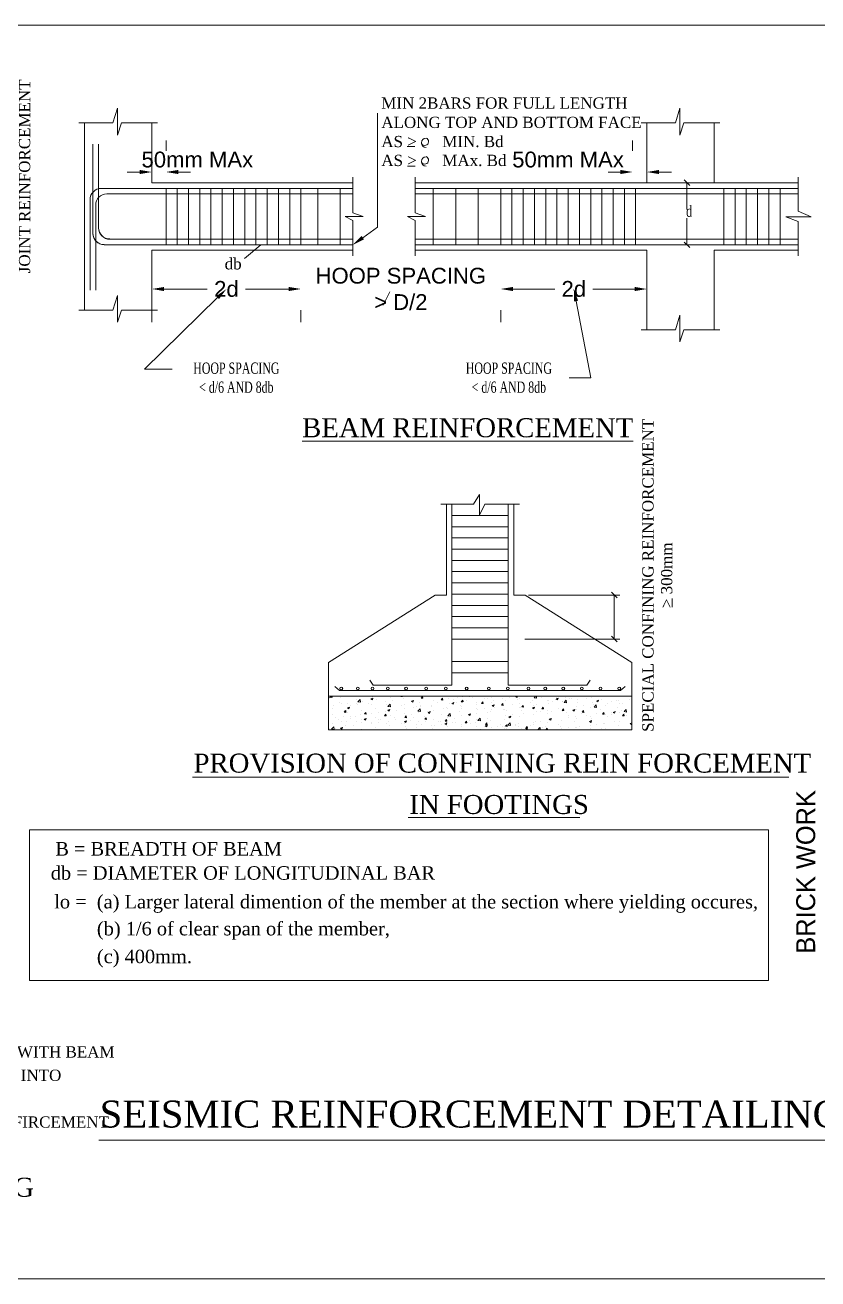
# Model space of a CAD drawing. Header units: metres. Extents: x -1560643 to -1560434, y 43491 to 43663.
# Drawn here: x -1560598.19 to -1560588.79, y 43501.09 to 43515.96 of the extents above; entities that cross this region are included whole.
import ezdxf

# ---------------------------------------------------------------- set-up
doc = ezdxf.new("R2010")
doc.units = ezdxf.units.M
doc.header["$LTSCALE"] = 750
doc.header["$MEASUREMENT"] = 0
doc.layers.get('0').update_dxf_attribs({"lineweight": 5})
doc.layers.add('BLK_1_FLR_0_DRINKING_WATER', color=7, linetype='Continuous', lineweight=5)
doc.styles.add('Romantic', font='GOTHIC.TTF')
doc.styles.get("Standard").update_dxf_attribs({"font": 'arial.ttf'})
doc.styles.add('TIMES', font='times.ttf')

# ---------------------------------------------------------------- blocks, each defined once
blk = doc.blocks.new('_Oblique')
at = {"color": 0, "linetype": 'ByBlock', "lineweight": -2}
blk.add_line((-0.5, -0.5), (0.5, 0.5), dxfattribs=at)
blk = doc.blocks.new('A$C52BB42CC')
for p, q in [((1813.79, 961.93), (1815.84, 968.71)), ((1815.84, 968.71), (1815.84, 956.24)), ((2076.28, 961.93), (2078.32, 968.71)), ((2078.32, 968.71), (2078.32, 956.24)), ((1813.79, 961.93), (1797.86, 961.93)), ((1800.48, 961.93), (1800.48, 874.5)), ((1815.84, 956.24), (1817.81, 961.93)), ((1834.58, 961.93), (1817.81, 961.93)), ((1831.95, 933.95), (1831.95, 961.93)), ((2076.28, 961.93), (2060.34, 961.93)), ((2062.97, 933.95), (2062.97, 961.93)), ((2078.32, 956.24), (2080.3, 961.93)), ((2097.06, 961.93), (2080.3, 961.93)), ((2094.44, 933.95), (2094.44, 961.93)), ((1804.41, 910.22), (1804.41, 952)), ((1804.41, 910.35), (1804.41, 952)), ((1807.04, 912.84), (1807.04, 952)), ((1807.04, 912.97), (1807.04, 952)), ((1831.95, 953.62), (1831.95, 948.81)), ((1838.57, 953.62), (1838.57, 948.81)), ((1951.09, 950.8), (1954.71, 950.8)), ((2056.35, 953.62), (2056.35, 948.81)), ((2062.97, 953.62), (2062.97, 948.81)), ((1826.22, 938.97), (1820.48, 938.97)), ((1844.31, 938.97), (1850.05, 938.97)), ((1925.73, 936.58), (1925.73, 919.92)), ((1951.22, 941.65), (1954.83, 941.65)), ((1954.84, 936.58), (1954.84, 919.92)), ((2050.61, 938.97), (2044.87, 938.97)), ((2068.7, 938.97), (2074.44, 938.97)), ((2133.55, 936.58), (2133.55, 920.65)), ((1925.73, 931.33), (1808.35, 931.33)), ((1831.95, 933.95), (1925.73, 933.95)), ((1838.57, 931.33), (1838.57, 905.1)), ((1843.82, 931.33), (1843.82, 905.1)), ((1849.06, 931.33), (1849.06, 905.1)), ((1854.31, 931.33), (1854.31, 905.1)), ((1859.55, 931.33), (1859.55, 905.1)), ((1864.8, 931.33), (1864.8, 905.1)), ((1870.04, 931.33), (1870.04, 905.1)), ((1875.29, 931.33), (1875.29, 905.1)), ((1880.54, 931.33), (1880.54, 905.1)), ((1885.78, 931.33), (1885.78, 905.1)), ((1891.03, 931.33), (1891.03, 905.1)), ((1896.27, 931.33), (1896.27, 905.1)), ((1901.52, 931.33), (1901.52, 905.1)), ((1909.39, 931.33), (1909.39, 905.1)), ((1919.88, 931.33), (1919.88, 905.1)), ((2062.97, 933.95), (1954.84, 933.95)), ((1954.84, 931.33), (2133.55, 931.33)), ((1954.84, 931.33), (2087.96, 931.33)), ((1963.32, 931.33), (1963.32, 905.1)), ((1973.81, 931.33), (1973.81, 905.1)), ((1984.3, 931.33), (1984.3, 905.1)), ((1994.79, 931.33), (1994.79, 905.1)), ((2000.04, 931.33), (2000.04, 905.1)), ((2005.28, 931.33), (2005.28, 905.1)), ((2010.53, 931.33), (2010.53, 905.1)), ((2015.77, 931.33), (2015.77, 905.1)), ((2021.02, 931.33), (2021.02, 905.1)), ((2026.26, 931.33), (2026.26, 905.1)), ((2031.51, 931.33), (2031.51, 905.1)), ((2036.76, 931.33), (2036.76, 905.1)), ((2042, 931.33), (2042, 905.1)), ((2047.25, 931.33), (2047.25, 905.1)), ((2052.49, 931.33), (2052.49, 905.1)), ((2057.74, 931.33), (2057.74, 905.1)), ((2094.44, 933.95), (2062.97, 933.95)), ((2076.84, 933.95), (2084.28, 933.95)), ((2081.65, 933.95), (2081.65, 921.52)), ((2094.44, 933.95), (2133.55, 933.95)), ((2098.91, 931.33), (2098.91, 905.1)), ((2104.15, 931.33), (2104.15, 905.1)), ((2109.4, 931.33), (2109.4, 905.1)), ((2114.64, 931.33), (2114.64, 905.1)), ((2119.89, 931.33), (2119.89, 905.1)), ((2125.14, 931.33), (2125.14, 905.1)), ((1803.1, 926.08), (1803.1, 883.88)), ((1803.1, 926.08), (1803.1, 883.88)), ((1925.73, 928.71), (1810.97, 928.71)), ((1954.84, 928.71), (2133.55, 928.71)), ((1954.84, 928.71), (2085.34, 928.71)), ((1805.72, 923.46), (1805.72, 883.88)), ((1805.72, 923.46), (1805.72, 883.88)), ((1925.73, 919.92), (1930.59, 918.28)), ((1954.84, 919.92), (1959.69, 918.28)), ((2133.55, 920.65), (2139.66, 918.1)), ((1922.15, 918.28), (1925.73, 916.29)), ((1930.59, 918.28), (1922.15, 918.28)), ((1925.73, 916.29), (1925.73, 899.86)), ((1951.26, 918.28), (1954.84, 916.29)), ((1959.69, 918.28), (1951.26, 918.28)), ((1954.84, 916.29), (1954.84, 899.86)), ((2081.65, 904.97), (2081.65, 917.41)), ((2127.92, 918.1), (2133.55, 915.84)), ((2139.66, 918.1), (2127.92, 918.1)), ((2133.55, 915.84), (2133.55, 899.86)), ((1925.73, 907.6), (1812.28, 907.6)), ((1954.84, 907.6), (2133.55, 907.6)), ((1954.84, 907.6), (2084.03, 907.6)), ((1925.73, 904.97), (1809.66, 904.97)), ((1831.95, 902.48), (1831.95, 874.5)), ((1831.95, 902.48), (1925.73, 902.48)), ((1875.14, 898.67), (1882.78, 904.97)), ((1954.84, 904.97), (2133.55, 904.97)), ((1954.84, 904.97), (2086.65, 904.97)), ((2062.97, 902.48), (1954.84, 902.48)), ((2062.97, 902.48), (2062.97, 865.36)), ((2076.84, 904.97), (2084.28, 904.97)), ((2094.44, 902.48), (2133.55, 902.48)), ((2094.44, 865.36), (2094.44, 902.48)), ((1837.69, 884.36), (1857.83, 884.36)), ((1895.78, 884.36), (1875.64, 884.36)), ((1895.78, 884.36), (1890.04, 884.36)), ((2000.53, 884.36), (2006.27, 884.36)), ((2000.53, 884.36), (2019.97, 884.36)), ((2057.23, 884.36), (2037.79, 884.36)), ((1813.79, 874.5), (1815.84, 881.28)), ((1815.84, 881.28), (1815.84, 868.82)), ((1942.97, 883.09), (1939.92, 876.77)), ((1813.79, 874.5), (1797.86, 874.5)), ((1815.84, 868.82), (1817.81, 874.5)), ((1834.58, 874.5), (1817.81, 874.5)), ((1831.95, 868.85), (1831.95, 874.52)), ((1901.52, 868.85), (1901.52, 874.52)), ((1901.52, 868.85), (1901.52, 874.52)), ((1994.79, 868.85), (1994.79, 874.52)), ((1994.79, 868.85), (1994.79, 874.52)), ((2062.97, 868.85), (2062.97, 874.52)), ((2076.28, 865.36), (2078.32, 872.14)), ((2078.32, 872.14), (2078.32, 859.67)), ((2076.28, 865.36), (2060.34, 865.36)), ((2078.32, 859.67), (2080.3, 865.36)), ((2097.06, 865.36), (2080.3, 865.36)), ((1982.06, 783.97), (1984.83, 788.48)), ((1984.83, 788.48), (1984.83, 778.74)), ((1966.78, 783.97), (1982.06, 783.97)), ((1969.4, 783.97), (1969.4, 741.47)), ((1972.02, 783.97), (1972.02, 699.5)), ((1998.25, 778.65), (1972.02, 778.65)), ((1984.83, 778.74), (1987.34, 783.97)), ((1987.34, 783.97), (2003.5, 783.97)), ((1998.25, 783.97), (1998.25, 699.5)), ((2000.87, 783.97), (2000.87, 741.47)), ((1998.25, 773.4), (1972.02, 773.4)), ((1998.25, 768.16), (1972.02, 768.16)), ((1998.25, 762.91), (1972.02, 762.91)), ((1998.25, 757.66), (1972.02, 757.66)), ((1998.25, 752.42), (1972.02, 752.42)), ((1998.25, 747.17), (1972.02, 747.17)), ((1964.15, 741.47), (1914.32, 710)), ((1969.4, 741.47), (1964.15, 741.47)), ((1998.25, 741.93), (1972.02, 741.93)), ((2000.87, 741.47), (2006.12, 741.47)), ((2006.12, 741.47), (2055.95, 710)), ((2043.89, 741.47), (2007.8, 741.47)), ((2043.89, 741.47), (2050.39, 741.47)), ((2047.77, 741.47), (2047.77, 739.25)), ((2047.77, 720.94), (2047.77, 739.25)), ((2074.78, 735.77), (2074.78, 739.92)), ((1998.25, 736.68), (1972.02, 736.68)), ((1998.25, 731.44), (1972.02, 731.44)), ((1998.25, 726.19), (1972.02, 726.19)), ((1998.25, 720.94), (1972.02, 720.94)), ((2043.89, 720.94), (2005.97, 720.94)), ((2043.89, 720.94), (2050.39, 720.94)), ((1914.32, 710), (1914.32, 678.52)), ((1998.25, 710.45), (1972.02, 710.45)), ((2055.95, 710), (2055.95, 678.52)), ((1998.25, 705.21), (1972.02, 705.21)), ((1919.56, 696.88), (1917.35, 698.86)), ((1985.14, 696.88), (1919.56, 696.88)), ((1935.3, 699.5), (1933.75, 701.74)), ((1972.02, 699.5), (1935.3, 699.5)), ((1985.14, 696.88), (2050.71, 696.88)), ((1998.25, 699.5), (2034.97, 699.5)), ((2034.97, 699.5), (2036.53, 701.74)), ((2050.71, 696.88), (2052.92, 698.86)), ((1914.32, 694.26), (2055.95, 694.26)), ((1914.32, 694.04), (1914.53, 694.26)), ((1914.32, 693.8), (1915.28, 693.65)), ((1914.82, 693.18), (1914.82, 693.18)), ((1915.29, 693.64), (1915.22, 694.26)), ((1915.37, 694.1), (1915.78, 694.26)), ((1915.37, 694.1), (1916.02, 693.66)), ((1916.03, 693.66), (1916.23, 694.26)), ((1919.74, 691.34), (1919.74, 691.34)), ((1919.79, 693.83), (1919.79, 693.83)), ((1920.27, 691.08), (1920.27, 691.08)), ((1923.32, 691.08), (1923.32, 691.08)), ((1927.27, 690.78), (1927.27, 690.78)), ((1927.39, 692.65), (1927.39, 692.65)), ((1928.11, 691.66), (1929.13, 692.72)), ((1928.11, 691.66), (1929.28, 691.48)), ((1929.29, 691.47), (1929.14, 692.71)), ((1930.05, 692), (1930.05, 692)), ((1932.87, 690.84), (1932.87, 690.84)), ((1934.22, 693.05), (1935.13, 693.4)), ((1934.22, 693.05), (1934.87, 692.61)), ((1934.88, 692.61), (1935.14, 693.4)), ((1935.04, 693.96), (1935.04, 693.96)), ((1936.67, 692.84), (1936.67, 692.84)), ((1941.16, 691.93), (1941.16, 691.93)), ((1943.48, 693.82), (1943.48, 693.82)), ((1944.44, 692.36), (1944.44, 692.36)), ((1948.17, 694.2), (1948.22, 694.26)), ((1948.17, 694.2), (1948.95, 694.13)), ((1948.96, 694.12), (1948.94, 694.26)), ((1949.41, 693.01), (1949.41, 693.01)), ((1953.06, 692), (1953.98, 692.35)), ((1953.06, 692), (1953.72, 691.56)), ((1953.72, 691.55), (1953.99, 692.35)), ((1956.68, 691.22), (1956.68, 691.22)), ((1957.58, 693.38), (1958.21, 694.13)), ((1957.58, 693.38), (1958.36, 693.31)), ((1957.69, 694.1), (1957.69, 694.1)), ((1958.37, 693.3), (1958.21, 694.12)), ((1963.49, 692.2), (1963.49, 692.2)), ((1965.09, 691.39), (1965.09, 691.39)), ((1966.98, 692.55), (1967.61, 693.31)), ((1966.98, 692.55), (1967.77, 692.48)), ((1967.77, 692.48), (1967.62, 693.3)), ((1967.65, 694.21), (1967.65, 694.21)), ((1970.23, 693.13), (1970.23, 693.13)), ((1970.77, 691.11), (1970.77, 691.11)), ((1971.91, 690.95), (1972.83, 691.3)), ((1971.91, 690.95), (1972.56, 690.51)), ((1972.57, 690.5), (1972.84, 691.3)), ((1972.74, 692.7), (1972.74, 692.7)), ((1974.05, 691.54), (1974.05, 691.54)), ((1974.65, 693.91), (1974.65, 693.91)), ((1976.39, 691.73), (1977.02, 692.48)), ((1976.39, 691.73), (1977.17, 691.66)), ((1976.85, 693.97), (1976.85, 693.97)), ((1977.18, 691.66), (1977.03, 692.48)), ((1979.02, 692.19), (1979.02, 692.19)), ((1980.39, 694.02), (1980.39, 694.02)), ((1981.65, 693.61), (1981.65, 693.61)), ((1983.53, 691.14), (1983.53, 691.14)), ((1985.8, 690.91), (1986.43, 691.66)), ((1985.8, 690.91), (1986.58, 690.84)), ((1986.59, 690.83), (1986.43, 691.65)), ((1987.3, 693.28), (1987.3, 693.28)), ((1988.65, 693.32), (1988.65, 693.32)), ((1990.24, 691.51), (1990.24, 691.51)), ((1990.59, 693.72), (1990.59, 693.72)), ((1991.18, 692.45), (1991.18, 692.45)), ((1995.2, 690.08), (1995.83, 690.84)), ((1995.65, 693.02), (1995.65, 693.02)), ((1995.99, 690.01), (1995.84, 690.83)), ((1996.86, 692.35), (1996.86, 692.35)), ((1998.83, 693.76), (1998.83, 693.76)), ((2001.78, 694.13), (2002.11, 694.26)), ((2001.78, 694.13), (2002.43, 693.69)), ((2002.44, 693.68), (2002.63, 694.26)), ((2002.65, 692.73), (2002.65, 692.73)), ((2003.67, 693.33), (2003.67, 693.33)), ((2003.67, 690.72), (2003.67, 690.72)), ((2006.89, 694.19), (2006.89, 694.19)), ((2008.64, 691.37), (2008.64, 691.37)), ((2009.65, 692.43), (2009.65, 692.43)), ((2010.35, 693.58), (2011, 694.26)), ((2010.35, 693.58), (2011.52, 693.4)), ((2010.41, 694.25), (2010.41, 694.25)), ((2011.52, 693.39), (2011.42, 694.26)), ((2013.89, 693.9), (2013.89, 693.9)), ((2016.65, 692.14), (2016.65, 692.14)), ((2016.87, 690.73), (2016.87, 690.73)), ((2016.92, 692.46), (2016.92, 692.46)), ((2019.13, 691.8), (2019.13, 691.8)), ((2020.2, 692.9), (2020.2, 692.9)), ((2020.62, 693.08), (2021.54, 693.43)), ((2020.62, 693.08), (2021.28, 692.64)), ((2020.89, 693.6), (2020.89, 693.6)), ((2021.28, 692.63), (2021.55, 693.43)), ((2023.65, 691.84), (2023.65, 691.84)), ((2023.68, 691.71), (2023.68, 691.71)), ((2024.35, 691.41), (2025.37, 692.47)), ((2024.35, 691.41), (2025.51, 691.23)), ((2025.17, 693.55), (2025.17, 693.55)), ((2025.52, 691.22), (2025.38, 692.47)), ((2026.78, 693.11), (2026.78, 693.11)), ((2027.89, 693.31), (2027.89, 693.31)), ((2030.42, 692.63), (2030.42, 692.63)), ((2030.65, 691.54), (2030.65, 691.54)), ((2034.89, 693.01), (2034.89, 693.01)), ((2037.04, 693.47), (2037.04, 693.47)), ((2037.65, 691.25), (2037.65, 691.25)), ((2039.47, 692.03), (2040.39, 692.38)), ((2039.47, 692.03), (2040.12, 691.59)), ((2040.13, 691.58), (2040.4, 692.38)), ((2041.89, 692.71), (2041.89, 692.71)), ((2044.65, 690.95), (2044.65, 690.95)), ((2046.53, 691.64), (2046.53, 691.64)), ((2048.89, 692.42), (2048.89, 692.42)), ((2049.82, 692.08), (2049.82, 692.08)), ((2050.43, 691.01), (2050.43, 691.01)), ((2051.66, 690.66), (2051.66, 690.66)), ((2054.78, 692.73), (2054.78, 692.73)), ((2055.89, 692.12), (2055.89, 692.12)), ((1916.34, 688.66), (1916.34, 688.66)), ((1916.34, 685.73), (1916.34, 685.73)), ((1916.5, 690.09), (1916.5, 690.09)), ((1921.77, 686.8), (1922.4, 687.56)), ((1921.77, 686.8), (1922.55, 686.73)), ((1922.56, 686.73), (1922.41, 687.55)), ((1923.16, 686.71), (1923.16, 686.71)), ((1923.2, 688.82), (1924.12, 689.17)), ((1923.2, 688.82), (1923.85, 688.38)), ((1923.86, 688.38), (1924.12, 689.17)), ((1924.46, 685.01), (1924.46, 685.01)), ((1924.62, 689.75), (1924.62, 689.75)), ((1926.85, 684.83), (1926.85, 684.83)), ((1927.91, 690.18), (1927.91, 690.18)), ((1929.42, 685.66), (1929.42, 685.66)), ((1929.89, 687.63), (1929.89, 687.63)), ((1931.18, 685.98), (1931.81, 686.73)), ((1931.18, 685.98), (1931.96, 685.91)), ((1931.97, 685.91), (1931.82, 686.73)), ((1934.27, 690.48), (1934.27, 690.48)), ((1934.5, 686.14), (1934.5, 686.14)), ((1936.51, 688.47), (1936.51, 688.47)), ((1937.71, 686.75), (1937.71, 686.75)), ((1940.58, 685.16), (1941.21, 685.91)), ((1940.58, 685.16), (1941.37, 685.09)), ((1940.99, 687.19), (1940.99, 687.19)), ((1941.37, 685.08), (1941.22, 685.9)), ((1941.27, 690.19), (1941.27, 690.19)), ((1942.04, 687.77), (1942.96, 688.12)), ((1942.04, 687.77), (1942.7, 687.33)), ((1942.11, 689.49), (1943.13, 690.55)), ((1942.11, 689.49), (1943.27, 689.3)), ((1942.15, 687.45), (1942.15, 687.45)), ((1942.7, 687.33), (1942.97, 688.12)), ((1943.28, 689.3), (1943.14, 690.54)), ((1943.17, 685.09), (1943.17, 685.09)), ((1943.33, 689.46), (1943.33, 689.46)), ((1945.96, 687.84), (1945.96, 687.84)), ((1948.27, 689.89), (1948.27, 689.89)), ((1949.8, 688.76), (1949.8, 688.76)), ((1949.9, 686.01), (1949.9, 686.01)), ((1949.99, 684.33), (1950.62, 685.09)), ((1950.06, 690.38), (1950.06, 690.38)), ((1950.78, 684.26), (1950.63, 685.08)), ((1952.94, 685.89), (1952.94, 685.89)), ((1954.24, 688.93), (1954.24, 688.93)), ((1955.27, 689.6), (1955.27, 689.6)), ((1956.1, 687.31), (1957.13, 688.38)), ((1956.1, 687.31), (1957.27, 687.13)), ((1956.52, 686.85), (1956.52, 686.85)), ((1957.28, 687.13), (1957.13, 688.37)), ((1957.44, 690.08), (1957.44, 690.08)), ((1957.52, 689.36), (1957.52, 689.36)), ((1959.04, 684.84), (1959.04, 684.84)), ((1960.59, 687.2), (1960.59, 687.2)), ((1960.89, 686.72), (1961.81, 687.07)), ((1960.89, 686.72), (1961.54, 686.28)), ((1961.55, 686.27), (1961.82, 687.07)), ((1962.27, 689.3), (1962.27, 689.3)), ((1962.49, 690.02), (1962.49, 690.02)), ((1963.33, 687.84), (1963.33, 687.84)), ((1967.32, 685.93), (1967.32, 685.93)), ((1968.23, 688.51), (1968.23, 688.51)), ((1969.27, 689.01), (1969.27, 689.01)), ((1970.07, 688.76), (1970.07, 688.76)), ((1970.1, 685.14), (1971.12, 686.21)), ((1970.1, 685.14), (1971.27, 684.96)), ((1970.6, 686.37), (1970.6, 686.37)), ((1971.27, 684.96), (1971.13, 686.2)), ((1975.57, 687.02), (1975.57, 687.02)), ((1975.88, 689.82), (1975.88, 689.82)), ((1976.27, 688.71), (1976.27, 688.71)), ((1976.53, 685.23), (1976.53, 685.23)), ((1976.69, 689.6), (1976.69, 689.6)), ((1979.74, 685.67), (1980.66, 686.02)), ((1979.74, 685.67), (1980.39, 685.23)), ((1980.4, 685.22), (1980.66, 686.02)), ((1980.89, 685.23), (1980.89, 685.23)), ((1983.27, 688.41), (1983.27, 688.41)), ((1983.34, 686.22), (1983.34, 686.22)), ((1983.5, 690.58), (1983.5, 690.58)), ((1983.85, 688.11), (1983.85, 688.11)), ((1987.14, 688.54), (1987.14, 688.54)), ((1988.54, 686.55), (1988.54, 686.55)), ((1990.08, 687.14), (1990.08, 687.14)), ((1990.27, 688.12), (1990.27, 688.12)), ((1990.76, 689.9), (1991.68, 690.25)), ((1990.76, 689.9), (1991.41, 689.46)), ((1991.42, 689.45), (1991.68, 690.25)), ((1992.1, 689.2), (1992.1, 689.2)), ((1995.2, 690.08), (1995.99, 690.02)), ((1996.19, 687.86), (1996.19, 687.86)), ((1996.7, 687.98), (1996.7, 687.98)), ((1996.94, 685.12), (1996.94, 685.12)), ((1997.28, 687.82), (1997.28, 687.82)), ((1998.59, 684.62), (1999.5, 684.97)), ((1999.25, 684.17), (1999.51, 684.97)), ((2000.22, 685.55), (2000.22, 685.55)), ((2000.39, 690.29), (2000.39, 690.29)), ((2003.51, 688.96), (2003.51, 688.96)), ((2003.84, 689.17), (2003.84, 689.17)), ((2004.28, 687.53), (2004.28, 687.53)), ((2004.61, 689.26), (2005.24, 690.01)), ((2004.61, 689.26), (2005.39, 689.19)), ((2005.19, 686.2), (2005.19, 686.2)), ((2005.4, 689.19), (2005.25, 690.01)), ((2009.6, 688.85), (2010.52, 689.2)), ((2009.6, 688.85), (2010.26, 688.41)), ((2010.09, 685.52), (2010.09, 685.52)), ((2010.25, 689.89), (2010.25, 689.89)), ((2010.26, 688.4), (2010.53, 689.2)), ((2011.28, 687.23), (2011.28, 687.23)), ((2011.48, 690.49), (2011.48, 690.49)), ((2013.47, 687.29), (2013.47, 687.29)), ((2014.01, 688.44), (2014.65, 689.19)), ((2014.01, 688.44), (2014.8, 688.37)), ((2014.81, 688.36), (2014.65, 689.19)), ((2016.71, 686.36), (2016.71, 686.36)), ((2016.75, 687.72), (2016.75, 687.72)), ((2018.28, 686.93), (2018.28, 686.93)), ((2021.72, 688.38), (2021.72, 688.38)), ((2023.42, 687.62), (2024.05, 688.37)), ((2023.42, 687.62), (2024.2, 687.55)), ((2023.52, 687.34), (2023.52, 687.34)), ((2024.21, 687.54), (2024.06, 688.36)), ((2025.28, 686.64), (2025.28, 686.64)), ((2026.24, 685.29), (2026.24, 685.29)), ((2028.45, 687.8), (2029.37, 688.15)), ((2028.45, 687.8), (2029.1, 687.36)), ((2029.11, 687.35), (2029.38, 688.15)), ((2030, 689.47), (2030, 689.47)), ((2030.26, 688.27), (2030.26, 688.27)), ((2032.28, 686.34), (2032.28, 686.34)), ((2032.83, 686.79), (2033.46, 687.55)), ((2032.83, 686.79), (2033.61, 686.72)), ((2033.28, 689.9), (2033.28, 689.9)), ((2033.62, 686.72), (2033.47, 687.54)), ((2033.89, 686.6), (2033.89, 686.6)), ((2034.8, 685.38), (2034.8, 685.38)), ((2036.88, 689.11), (2036.88, 689.11)), ((2038.25, 690.55), (2038.25, 690.55)), ((2038.34, 689.24), (2039.36, 690.3)), ((2038.34, 689.24), (2039.51, 689.06)), ((2039.28, 686.05), (2039.28, 686.05)), ((2039.52, 689.05), (2039.37, 690.29)), ((2041.54, 687.91), (2041.54, 687.91)), ((2042.23, 685.97), (2042.87, 686.72)), ((2042.23, 685.97), (2043.02, 685.9)), ((2043.02, 685.89), (2042.87, 686.72)), ((2043.08, 686.47), (2043.08, 686.47)), ((2043.53, 685.72), (2043.53, 685.72)), ((2043.69, 690.09), (2043.69, 690.09)), ((2044.68, 685.03), (2044.68, 685.03)), ((2046.28, 685.75), (2046.28, 685.75)), ((2046.37, 686.9), (2046.37, 686.9)), ((2047.3, 686.75), (2048.22, 687.1)), ((2047.3, 686.75), (2047.95, 686.31)), ((2047.96, 686.3), (2048.22, 687.1)), ((2049.18, 689.22), (2049.18, 689.22)), ((2050.27, 686.65), (2050.27, 686.65)), ((2051.33, 687.56), (2051.33, 687.56)), ((2051.64, 685.15), (2052.27, 685.9)), ((2051.64, 685.15), (2052.42, 685.08)), ((2052.43, 685.07), (2052.28, 685.89)), ((2052.33, 686.35), (2052.33, 686.35)), ((2052.34, 687.07), (2053.36, 688.13)), ((2052.34, 687.07), (2053.51, 686.88)), ((2053.28, 685.46), (2053.28, 685.46)), ((2053.51, 686.88), (2053.37, 688.12)), ((1914.7, 679.32), (1914.7, 679.32)), ((1915.85, 678.88), (1916.88, 679.95)), ((1916.19, 681.36), (1916.19, 681.36)), ((1917.03, 678.69), (1916.88, 679.94)), ((1917.71, 684.37), (1917.71, 684.37)), ((1917.72, 679.41), (1917.72, 679.41)), ((1919.2, 683.51), (1919.2, 683.51)), ((1920.01, 679.31), (1920.92, 679.66)), ((1920.01, 679.31), (1920.66, 678.87)), ((1920.48, 682.61), (1920.48, 682.61)), ((1920.67, 678.87), (1920.93, 679.66)), ((1921.01, 679.84), (1921.01, 679.84)), ((1921.17, 684.58), (1921.17, 684.58)), ((1922.35, 680.63), (1922.35, 680.63)), ((1923, 682.34), (1923, 682.34)), ((1924.71, 684.08), (1924.71, 684.08)), ((1925.97, 680.49), (1925.97, 680.49)), ((1927.48, 682.32), (1927.48, 682.32)), ((1929.73, 683.27), (1929.73, 683.27)), ((1929.99, 681.95), (1929.99, 681.95)), ((1931.03, 683.54), (1931.94, 683.89)), ((1931.03, 683.54), (1931.68, 683.1)), ((1931.68, 683.1), (1931.95, 683.89)), ((1931.71, 683.78), (1931.71, 683.78)), ((1934.26, 681.58), (1934.26, 681.58)), ((1934.48, 682.02), (1934.48, 682.02)), ((1936.19, 679.74), (1936.19, 679.74)), ((1936.35, 684.11), (1936.35, 684.11)), ((1937.54, 682.01), (1937.54, 682.01)), ((1937.64, 683.26), (1937.64, 683.26)), ((1938.72, 683.49), (1938.72, 683.49)), ((1941.48, 681.73), (1941.48, 681.73)), ((1942.51, 682.67), (1942.51, 682.67)), ((1943.01, 680.72), (1943.01, 680.72)), ((1945.29, 684.57), (1945.29, 684.57)), ((1945.72, 683.19), (1945.72, 683.19)), ((1948.48, 681.43), (1948.48, 681.43)), ((1949.74, 681.65), (1949.74, 681.65)), ((1949.87, 682.49), (1950.79, 682.84)), ((1949.87, 682.49), (1950.52, 682.05)), ((1949.99, 684.33), (1950.77, 684.27)), ((1950.3, 679.98), (1950.3, 679.98)), ((1950.53, 682.04), (1950.8, 682.84)), ((1950.62, 679.02), (1950.62, 679.02)), ((1950.79, 683.76), (1950.79, 683.76)), ((1952.72, 682.9), (1952.72, 682.9)), ((1954.07, 684.19), (1954.07, 684.19)), ((1955.48, 681.13), (1955.48, 681.13)), ((1955.59, 679.67), (1955.59, 679.67)), ((1956.36, 682.49), (1956.36, 682.49)), ((1957.95, 681.3), (1957.95, 681.3)), ((1959.4, 683.51), (1960.03, 684.26)), ((1959.4, 683.51), (1960.18, 683.44)), ((1959.72, 682.6), (1959.72, 682.6)), ((1960.19, 683.44), (1960.03, 684.26)), ((1962.48, 680.84), (1962.48, 680.84)), ((1963.02, 679.11), (1963.02, 679.11)), ((1963.18, 683.47), (1963.18, 683.47)), ((1963.87, 680.76), (1963.87, 680.76)), ((1965.6, 682.61), (1965.6, 682.61)), ((1966.72, 682.3), (1966.72, 682.3)), ((1967.15, 681.19), (1967.15, 681.19)), ((1968.72, 681.44), (1969.64, 681.79)), ((1968.72, 681.44), (1969.37, 681)), ((1968.8, 682.69), (1969.43, 683.44)), ((1968.8, 682.69), (1969.59, 682.62)), ((1969.38, 680.99), (1969.64, 681.79)), ((1969.59, 682.61), (1969.44, 683.44)), ((1969.48, 680.54), (1969.48, 680.54)), ((1969.75, 680.03), (1969.75, 680.03)), ((1969.91, 684.39), (1969.91, 684.39)), ((1972.12, 681.85), (1972.12, 681.85)), ((1973.24, 683.92), (1973.24, 683.92)), ((1973.72, 682.01), (1973.72, 682.01)), ((1976.37, 680.87), (1976.37, 680.87)), ((1976.48, 680.25), (1976.48, 680.25)), ((1978.21, 681.87), (1978.84, 682.62)), ((1978.21, 681.87), (1978.99, 681.8)), ((1979, 681.79), (1978.85, 682.61)), ((1980.4, 682.94), (1980.4, 682.94)), ((1980.72, 681.71), (1980.72, 681.71)), ((1983.18, 681.85), (1983.18, 681.85)), ((1983.49, 679.95), (1983.49, 679.95)), ((1983.69, 683.37), (1983.69, 683.37)), ((1984.1, 682.97), (1985.12, 684.04)), ((1984.1, 682.97), (1985.26, 682.79)), ((1985.27, 682.79), (1985.13, 684.03)), ((1987.57, 680.39), (1988.48, 680.74)), ((1987.57, 680.39), (1988.22, 679.95)), ((1987.61, 681.04), (1988.25, 681.8)), ((1987.61, 681.04), (1988.4, 680.97)), ((1987.72, 681.42), (1987.72, 681.42)), ((1988.23, 679.94), (1988.49, 680.74)), ((1988.41, 680.97), (1988.25, 681.79)), ((1988.65, 684.02), (1988.65, 684.02)), ((1989.92, 682.77), (1989.92, 682.77)), ((1990.49, 679.65), (1990.49, 679.65)), ((1993.49, 679.94), (1993.49, 679.94)), ((1994.72, 681.12), (1994.72, 681.12)), ((1995.65, 680.04), (1995.65, 680.04)), ((1996.38, 679.25), (1996.38, 679.25)), ((1996.54, 683.61), (1996.54, 683.61)), ((1996.77, 680.37), (1996.77, 680.37)), ((1997.02, 680.22), (1997.65, 680.97)), ((1997.02, 680.22), (1997.81, 680.15)), ((1997.49, 679.36), (1997.49, 679.36)), ((1997.81, 680.15), (1997.66, 680.97)), ((1998.09, 680.8), (1999.11, 681.87)), ((1998.09, 680.8), (1999.26, 680.62)), ((1998.59, 684.62), (1999.24, 684.18)), ((1999.27, 680.62), (1999.12, 681.86)), ((2001.72, 680.82), (2001.72, 680.82)), ((2001.74, 681.03), (2001.74, 681.03)), ((2003.19, 680.23), (2003.19, 680.23)), ((2003.29, 681.35), (2003.29, 681.35)), ((2003.35, 684.6), (2003.35, 684.6)), ((2004.49, 679.06), (2004.49, 679.06)), ((2006.41, 679.34), (2007.33, 679.69)), ((2006.41, 679.34), (2007.07, 678.9)), ((2006.43, 679.4), (2007.06, 680.15)), ((2006.43, 679.4), (2007.21, 679.33)), ((2007.22, 679.32), (2007.07, 680.14)), ((2007.07, 678.89), (2007.34, 679.69)), ((2008.72, 680.53), (2008.72, 680.53)), ((2009.93, 681.16), (2009.93, 681.16)), ((2010.02, 682.12), (2010.02, 682.12)), ((2010.94, 682.66), (2010.94, 682.66)), ((2012.09, 678.63), (2013.11, 679.7)), ((2013.25, 678.52), (2013.12, 679.69)), ((2013.3, 682.55), (2013.3, 682.55)), ((2014.08, 679.78), (2014.08, 679.78)), ((2015.72, 680.23), (2015.72, 680.23)), ((2015.83, 678.57), (2016.47, 679.33)), ((2016.62, 678.52), (2016.47, 679.32)), ((2016.55, 681.99), (2016.55, 681.99)), ((2017.43, 683.57), (2018.35, 683.92)), ((2017.43, 683.57), (2018.09, 683.13)), ((2018.09, 683.12), (2018.36, 683.92)), ((2018.27, 683.21), (2018.27, 683.21)), ((2018.59, 683.97), (2018.59, 683.97)), ((2021.73, 681.09), (2021.73, 681.09)), ((2022.72, 679.94), (2022.72, 679.94)), ((2023.1, 679.12), (2023.1, 679.12)), ((2023.36, 682.98), (2023.36, 682.98)), ((2026.38, 679.56), (2026.38, 679.56)), ((2026.55, 684.3), (2026.55, 684.3)), ((2029.38, 682.41), (2029.38, 682.41)), ((2029.73, 679.64), (2029.73, 679.64)), ((2029.83, 684.73), (2029.83, 684.73)), ((2029.94, 679.54), (2029.94, 679.54)), ((2030.1, 683.9), (2030.1, 683.9)), ((2031.35, 680.21), (2031.35, 680.21)), ((2036.28, 682.52), (2037.2, 682.87)), ((2036.28, 682.52), (2036.93, 682.08)), ((2036.56, 680.38), (2036.56, 680.38)), ((2036.72, 684.74), (2036.72, 684.74)), ((2036.73, 679.35), (2036.73, 679.35)), ((2036.94, 682.07), (2037.21, 682.87)), ((2037.03, 683.72), (2037.03, 683.72)), ((2039.63, 681.3), (2039.63, 681.3)), ((2042.04, 679.13), (2042.04, 679.13)), ((2042.92, 681.73), (2042.92, 681.73)), ((2043.37, 681.36), (2043.37, 681.36)), ((2043.73, 679.05), (2043.73, 679.05)), ((2047.88, 682.39), (2047.88, 682.39)), ((2049.69, 680.44), (2049.69, 680.44)), ((2050.11, 682.28), (2050.11, 682.28)), ((2055.13, 681.47), (2055.95, 681.79)), ((2055.13, 681.47), (2055.78, 681.03)), ((2055.79, 681.02), (2055.95, 681.52)), ((1914.32, 678.52), (2055.95, 678.52)), ((1915.85, 678.88), (1917.02, 678.7)), ((1929.57, 678.9), (1929.57, 678.9)), ((1939.53, 678.52), (1939.77, 678.61)), ((1939.75, 678.52), (1939.78, 678.61)), ((1942.65, 678.67), (1942.65, 678.67)), ((1947.34, 678.59), (1947.34, 678.59)), ((1985.2, 678.85), (1985.2, 678.85)), ((1988, 678.72), (1988, 678.72)), ((2011.49, 678.77), (2011.49, 678.77)), ((2012.09, 678.63), (2012.8, 678.52)), ((2015.83, 678.57), (2016.43, 678.52)), ((2023.2, 678.61), (2023.2, 678.61)), ((2025.86, 678.52), (2026.18, 678.64)), ((2026.15, 678.52), (2026.19, 678.64)), ((2050.73, 678.75), (2050.73, 678.75)), ((1850.84, 656.43), (2129.24, 656.43)), ((1951.61, 637.72), (2031.71, 637.72)), ((1774.91, 631.93), (2119.74, 631.93)), ((1774.91, 561.54), (1774.91, 631.93)), ((2119.74, 631.93), (2119.74, 561.54)), ((2119.74, 561.54), (1774.91, 561.54)), ((1807.13, 487.08), (2385.49, 487.08))]:
    blk.add_line(p, q)
at = {"linetype": 'ByBlock', "lineweight": -2}
for p, q in [((2082.97, 932.64), (2080.34, 935.26)), ((2080.34, 906.29), (2082.97, 903.66))]:
    blk.add_line(p, q, dxfattribs=at)
blk.add_lwpolyline([(1557.51, 1007.56), (2395.37, 1007.56), (2395.65, 422.28), (1557.51, 422.28)], close=True)
for points in [[(1930.4, 908.31), (1937.21, 913.19), (1937.21, 966.36)], [(1862.64, 880.34), (1828.54, 846.95), (1841.46, 846.95)], [(2029.96, 878.72), (2036.82, 842.89), (2026.66, 842.89)]]:
    blk.add_lwpolyline(points)
for centre in [(1920.35, 697.88), (1928.12, 697.88), (1934.93, 697.88), (1942.06, 697.88), (1950.57, 697.88), (1959.95, 697.88), (1969.14, 697.88), (1978.88, 697.88), (1989.2, 697.88), (1998.07, 697.88), (2007.7, 697.88), (2015.59, 697.88), (2023.99, 697.88), (2032.67, 697.88), (2041.35, 697.88), (2050.11, 697.88)]:
    blk.add_circle(centre, 0.656)
for centre, radius, start, end in [((1959.98, 952.61), 2.21, 90, 270), ((1959.32, 953.16), 1.79, 211.93308, 68.4193), ((1959.98, 943.92), 2.21, 90, 270), ((1959.32, 944.47), 1.79, 211.93308, 68.4193), ((1808.35, 926.08), 5.25, 90, 180), ((1808.35, 926.08), 5.25, 90, 180), ((1810.97, 923.46), 5.25, 90, 180), ((1810.97, 923.46), 5.25, 90, 180), ((1809.66, 910.35), 5.25, 180, 270), ((1809.66, 910.22), 5.25, 180, 270), ((1812.28, 912.97), 5.25, 180, 270), ((1812.28, 912.84), 5.25, 180, 270)]:
    blk.add_arc(centre, radius, start, end)
for points in [[(1826.22, 939.93), (1826.22, 938.01), (1831.95, 938.97)], [(1844.31, 939.93), (1844.31, 938.01), (1838.57, 938.97)], [(2050.61, 939.93), (2050.61, 938.01), (2056.35, 938.97)], [(2068.7, 939.93), (2068.7, 938.01), (2062.97, 938.97)], [(1930.95, 907.54), (1925.73, 904.97), (1929.84, 909.09)], [(1837.69, 885.32), (1837.69, 883.4), (1831.95, 884.36)], [(1861.97, 881.03), (1866.74, 884.36), (1863.31, 879.66)], [(1895.78, 885.32), (1895.78, 883.4), (1901.52, 884.36)], [(1895.78, 885.32), (1895.78, 883.4), (1901.52, 884.36)], [(2000.53, 885.32), (2000.53, 883.4), (1994.79, 884.36)], [(2000.53, 885.32), (2000.53, 883.4), (1994.79, 884.36)], [(2029.02, 878.54), (2028.88, 884.36), (2030.9, 878.9)], [(2057.23, 885.32), (2057.23, 883.4), (2062.97, 884.36)]]:
    blk.add_solid(points)
at = {"xscale": 2.622881492865416, "yscale": 2.622881492865416, "zscale": 2.622881492865416}
for p, rotation in [((2047.77, 741.47), 90), ((2047.77, 720.94), 270)]:
    blk.add_blockref('_Oblique', p, dxfattribs=dict(at, rotation=rotation))
for s, height, style, p in [('JOINT REINFORCEMENT', 5.2458, 'TIMES', (1775.15, 891.72)), ('BRICK WORK', 8.852, 'Romantic', (2141.55, 574.12))]:
    blk.add_text(s, height=height, rotation=90, dxfattribs=dict(style=style)).set_placement(p)
at = {"style": 'TIMES'}
for s, height, p in [('MIN 2BARS FOR FULL LENGTH', 5.2458, (1939.05, 968.54)), ('ALONG TOP AND BOTTOM FACE ', 5.2458, (1939.05, 959.51)), ('AS >      MIN. Bd', 5.2458, (1939.05, 950.58)), ('AS >      MAx. Bd', 5.2458, (1939.05, 941.76)), ('db ', 5.246, (1865.93, 893.51)), ('%%UBEAM REINFORCEMENT', 8.8768, (1902.09, 815.17)), ('PROVISION OF CONFINING REIN FORCEMENT', 8.8768, (1851.4, 658.62)), ('IN FOOTINGS', 8.8768, (1952.12, 639.31)), ('B = BREADTH OF BEAM', 6.2949, (1786.89, 619.9)), ('db = DIAMETER OF LONGITUDINAL BAR', 6.2949, (1784.75, 608.63)), ('lo =  (a) Larger lateral dimention of the member at the section where yielding occures,', 6.2949, (1786.38, 595.22)), ('(b) 1/6 of clear span of the member,', 6.2949, (1806.29, 582.64)), ('(c) 400mm.', 6.295, (1806.29, 569.66)), ('CONFINED JOINT WITH BEAM', 5.2458, (1702.96, 525.6)), ('BEAMS FRAMING INTO', 5.2458, (1702.96, 514.72)), ('SEISMIC REINFORCEMENT DETAILING FOR FRAMED STRUCTURES', 12.5898, (1807.59, 492.95)), ('CONFINING REINFIRCEMENT', 5.2458, (1702.96, 492.89)), ('COLUMN AND JOINT DETAILING', 8.8768, (1570.29, 460.63))]:
    blk.add_text(s, height=height, dxfattribs=at).set_placement(p)
at = {"style": 'TIMES', "width": 0.7}
for s, height, p in [('d', 5.25, (2081.31, 918.06)), ('HOOP SPACING ', 5.2458, (1851.27, 844.79)), ('HOOP SPACING ', 5.2458, (1978.48, 844.79)), ('< d/6 AND 8db', 5.2458, (1854.02, 835.92)), ('< d/6 AND 8db', 5.2458, (1981.23, 835.92))]:
    blk.add_text(s, height=height, dxfattribs=at).set_placement(p)
at = {"attachment_point": 5}
for s, insert, char_height in [('\\A1;50mm MAx', (1853.17, 944.74), 7.3769), ('\\A1;50mm MAx', (2026.19, 944.74), 7.3769), ('\\A1;HOOP SPACING \\P> D/2', (1948.15, 884.36), 7.3769), ('\\A1;2d', (1866.74, 884.36), 7.377), ('\\A1;2d', (2028.88, 884.36), 7.377)]:
    blk.add_mtext(s, dxfattribs=dict(at, insert=insert, char_height=char_height))
at = {"insert": (2067.89, 750.71), "char_height": 5.2458, "attachment_point": 5, "rotation": 90, "style": 'TIMES'}
blk.add_mtext('SPECIAL CONFINING REINFORCEMENT\\P> 300mm', dxfattribs=at)

msp = doc.modelspace()

# ---------------------------------------------------------------- block references
at = {"layer": 'BLK_1_FLR_0_DRINKING_WATER', "xscale": 0.0254016284015961, "yscale": 0.0254016284015961, "zscale": 0.0254016284015961}
msp.add_blockref('A$C52BB42CC', (-1560643.21924, 43490.36698), dxfattribs=at)

doc.saveas('drawing.dxf')
